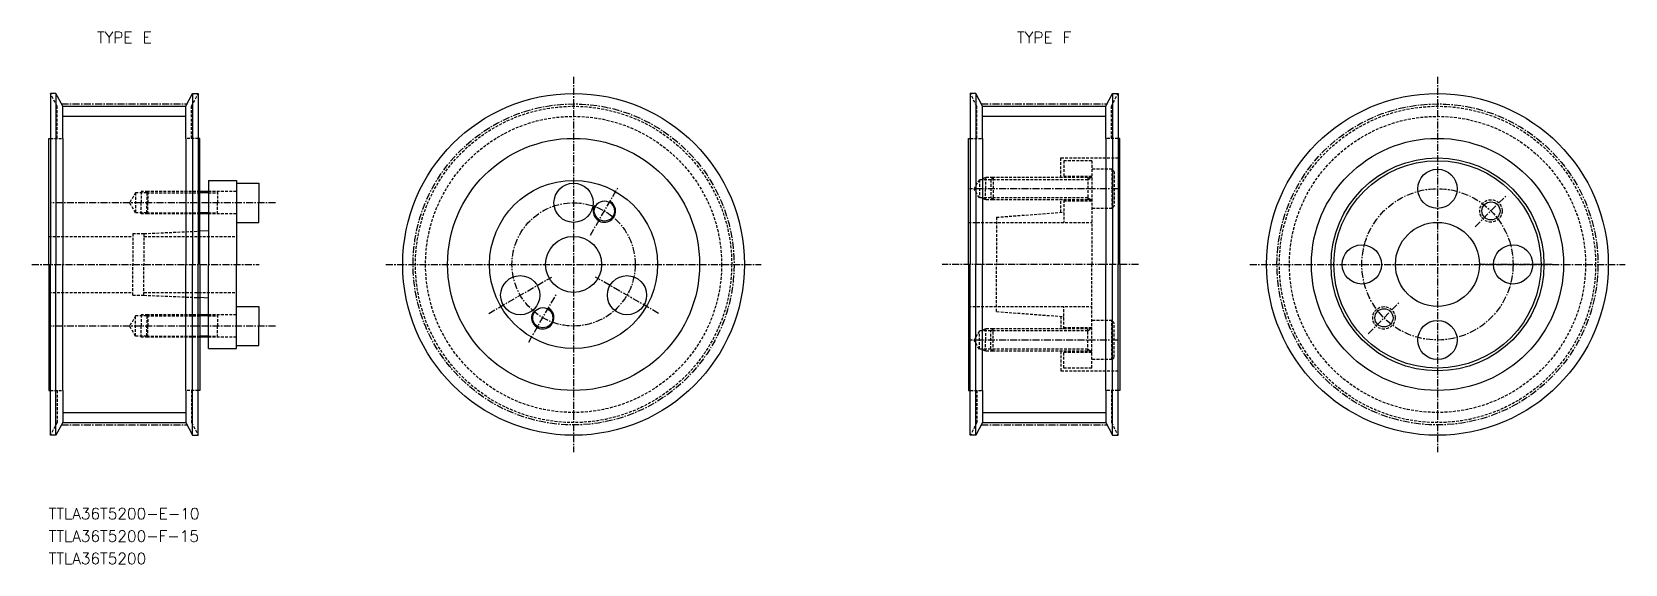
# Model space of a CAD drawing. Extents: x 6816 to 7101, y 21839 to 21934.
import ezdxf
from ezdxf.enums import TextEntityAlignment as Align

# ---------------------------------------------------------------- set-up
doc = ezdxf.new("R2010")
doc.units = 0
doc.linetypes.add('CENTER', pattern=[2, 1.25, -0.25, 0.25, -0.25])
doc.linetypes.add('DASHED', pattern=[0.75, 0.5, -0.25])
doc.layers.get('0').update_dxf_attribs({"linetype": 'CONTINUOUS'})
doc.layers.add('CENTER', color=1, linetype='CENTER')
doc.styles.add('MISUMI', font='txt.shx')

msp = doc.modelspace()

# ---------------------------------------------------------------- linework, layer by layer
at = {"color": 1, "linetype": 'CENTER'}
for p, q in [((6913.09, 21926.27), (6913.09, 21859.27)), ((7067.3, 21926.27), (7067.3, 21859.27)), ((6821.66, 21921.42), (6844.11, 21921.42)), ((6985.87, 21921.42), (7008.32, 21921.42)), ((6816.39, 21892.77), (6856.97, 21892.77)), ((6879.59, 21892.77), (6946.59, 21892.77)), ((7033.8, 21892.77), (7100.8, 21892.77)), ((6821.66, 21864.12), (6844.11, 21864.12)), ((6985.87, 21864.12), (7008.32, 21864.12))]:
    msp.add_line(p, q, dxfattribs=at)
at = {"color": 7, "linetype": 'CONTINUOUS'}
for p, q in [((6819.69, 21923.27), (6819.69, 21892.77)), ((6820.69, 21923.27), (6819.69, 21923.27)), ((6821.89, 21921), (6820.69, 21923.27)), ((6820.69, 21923.27), (6820.69, 21892.77)), ((6843.89, 21921), (6845.09, 21923.27)), ((6845.09, 21923.27), (6845.09, 21892.77)), ((6845.09, 21923.27), (6846.09, 21923.27)), ((6846.09, 21923.27), (6846.09, 21892.77)), ((6983.89, 21923.27), (6983.89, 21892.77)), ((6984.89, 21923.27), (6983.89, 21923.27)), ((6986.09, 21921), (6984.89, 21923.27)), ((6984.89, 21923.27), (6984.89, 21892.77)), ((7008.09, 21921), (7009.29, 21923.27)), ((7009.29, 21923.27), (7009.29, 21892.77)), ((7009.29, 21923.27), (7010.29, 21923.27)), ((7010.29, 21923.27), (7010.29, 21892.77)), ((6821.89, 21921), (6843.89, 21921)), ((6821.89, 21915.27), (6821.89, 21921)), ((6843.89, 21915.27), (6843.89, 21921)), ((6986.09, 21921), (7008.09, 21921)), ((6986.09, 21915.27), (6986.09, 21921)), ((7008.09, 21915.27), (7008.09, 21921)), ((6819.39, 21892.77), (6819.39, 21915.27)), ((6819.39, 21915.27), (6819.69, 21915.27)), ((6821.89, 21915.27), (6821.89, 21892.77)), ((6843.89, 21915.27), (6843.89, 21892.77)), ((6846.39, 21915.27), (6846.09, 21915.27)), ((6846.39, 21892.77), (6846.39, 21915.27)), ((6983.59, 21892.77), (6983.59, 21915.27)), ((6983.59, 21915.27), (6983.89, 21915.27)), ((6986.09, 21915.27), (6986.09, 21892.77)), ((7008.09, 21915.27), (7008.09, 21892.77)), ((7010.59, 21915.27), (7010.29, 21915.27)), ((7010.59, 21892.77), (7010.59, 21915.27)), ((6847.89, 21905.77), (6846.39, 21905.77)), ((6847.89, 21907.77), (6852.89, 21907.77)), ((6847.89, 21907.77), (6847.89, 21905.77)), ((6847.89, 21905.77), (6847.89, 21901.77)), ((6852.89, 21907.77), (6852.89, 21907.27)), ((6852.89, 21907.27), (6852.89, 21900.27)), ((6852.89, 21907.27), (6856.89, 21907.27)), ((6856.89, 21907.27), (6856.89, 21903.77)), ((6856.89, 21900.27), (6856.89, 21903.77)), ((6847.89, 21901.77), (6846.39, 21901.77)), ((6847.89, 21901.77), (6847.89, 21898.77)), ((6852.89, 21900.27), (6852.89, 21892.77)), ((6852.89, 21900.27), (6856.89, 21900.27)), ((6847.89, 21898.77), (6846.39, 21898.71)), ((6847.89, 21898.77), (6847.89, 21892.77)), ((6819.39, 21892.77), (6819.39, 21870.27)), ((6819.69, 21862.27), (6819.69, 21892.77)), ((6820.69, 21862.27), (6820.69, 21892.77)), ((6821.89, 21870.27), (6821.89, 21892.77)), ((6843.89, 21870.27), (6843.89, 21892.77)), ((6845.09, 21862.27), (6845.09, 21892.77)), ((6846.09, 21862.27), (6846.09, 21892.77)), ((6846.39, 21892.77), (6846.39, 21870.27)), ((6847.89, 21886.77), (6847.89, 21892.77)), ((6852.89, 21885.27), (6852.89, 21892.77)), ((6983.59, 21892.77), (6983.59, 21870.27)), ((6983.89, 21862.27), (6983.89, 21892.77)), ((6984.89, 21862.27), (6984.89, 21892.77)), ((6986.09, 21870.27), (6986.09, 21892.77)), ((7008.09, 21870.27), (7008.09, 21892.77)), ((7009.29, 21862.27), (7009.29, 21892.77)), ((7010.29, 21862.27), (7010.29, 21892.77)), ((7010.59, 21892.77), (7010.59, 21870.27)), ((6847.89, 21886.77), (6846.39, 21886.84)), ((6847.89, 21883.77), (6847.89, 21886.77)), ((6847.89, 21883.77), (6846.39, 21883.77)), ((6847.89, 21879.77), (6847.89, 21883.77)), ((6852.89, 21878.27), (6852.89, 21885.27)), ((6852.89, 21885.27), (6856.89, 21885.27)), ((6856.89, 21885.27), (6856.89, 21881.77)), ((6856.89, 21878.27), (6856.89, 21881.77)), ((6847.89, 21879.77), (6846.39, 21879.77)), ((6847.89, 21877.77), (6847.89, 21879.77)), ((6847.89, 21877.77), (6852.89, 21877.77)), ((6852.89, 21878.27), (6856.89, 21878.27)), ((6852.89, 21877.77), (6852.89, 21878.27)), ((6819.39, 21870.27), (6819.69, 21870.27)), ((6821.89, 21870.27), (6821.89, 21864.55)), ((6843.89, 21870.27), (6843.89, 21864.55)), ((6846.39, 21870.27), (6846.09, 21870.27)), ((6983.59, 21870.27), (6983.89, 21870.27)), ((6986.09, 21870.27), (6986.09, 21864.55)), ((7008.09, 21870.27), (7008.09, 21864.55)), ((7010.59, 21870.27), (7010.29, 21870.27)), ((6821.89, 21864.55), (6820.69, 21862.27)), ((6821.89, 21864.55), (6843.89, 21864.55)), ((6843.89, 21864.55), (6845.09, 21862.27)), ((6986.09, 21864.55), (6984.89, 21862.27)), ((6986.09, 21864.55), (7008.09, 21864.55)), ((7008.09, 21864.55), (7009.29, 21862.27)), ((6820.69, 21862.27), (6819.69, 21862.27)), ((6845.09, 21862.27), (6846.09, 21862.27)), ((6984.89, 21862.27), (6983.89, 21862.27)), ((7009.29, 21862.27), (7010.29, 21862.27))]:
    msp.add_line(p, q, dxfattribs=at)
at = {"color": 3, "linetype": 'DASHED'}
for p, q in [((6820.89, 21921), (6819.69, 21923.27)), ((6844.89, 21921), (6846.09, 21923.27)), ((6985.09, 21921), (6983.89, 21923.27)), ((7009.09, 21921), (7010.29, 21923.27)), ((6820.89, 21915.27), (6820.89, 21921)), ((6844.89, 21915.27), (6844.89, 21921)), ((6985.09, 21915.27), (6985.09, 21921)), ((7009.09, 21915.27), (7009.09, 21921)), ((6819.69, 21915.27), (6821.89, 21915.27)), ((6846.09, 21915.27), (6843.89, 21915.27)), ((6983.89, 21915.27), (6986.09, 21915.27)), ((7010.29, 21915.27), (7008.09, 21915.27)), ((7000.09, 21911.77), (7010.59, 21911.77)), ((7000.09, 21908.27), (7000.09, 21911.77)), ((7005.59, 21911.27), (7000.59, 21911.27)), ((7000.59, 21911.27), (7000.59, 21908.27)), ((7005.59, 21911.27), (7005.59, 21892.77)), ((7005.59, 21908.47), (7000.59, 21908.47)), ((7009.19, 21909.77), (7005.59, 21909.77)), ((7009.19, 21909.77), (7009.19, 21902.77)), ((7009.19, 21909.77), (7009.59, 21909.37)), ((7009.59, 21909.37), (7009.59, 21903.17)), ((6835.89, 21905.77), (6835.89, 21903.77)), ((6837.09, 21905.77), (6835.89, 21905.77)), ((6837.09, 21905.77), (6836.89, 21905.57)), ((6846.39, 21905.77), (6837.09, 21905.77)), ((6837.09, 21905.77), (6837.09, 21903.77)), ((6852.89, 21905.77), (6847.89, 21905.77)), ((6849.55, 21905.77), (6849.55, 21903.77)), ((6985.53, 21907.89), (6984.59, 21906.27)), ((6985.53, 21904.65), (6984.59, 21906.27)), ((6985.53, 21907.89), (6985.53, 21904.65)), ((6987.59, 21907.89), (6985.53, 21907.89)), ((6986.59, 21908.27), (6985.94, 21907.89)), ((6986.59, 21908.27), (6986.59, 21906.27)), ((6987.97, 21908.27), (6986.59, 21908.27)), ((6986.59, 21904.27), (6986.59, 21906.27)), ((6987.59, 21907.89), (6987.97, 21908.27)), ((7004.89, 21907.89), (6987.59, 21907.89)), ((6987.59, 21907.89), (6987.59, 21904.65)), ((7005.59, 21908.27), (6987.97, 21908.27)), ((6987.97, 21908.27), (6987.97, 21904.27)), ((7004.89, 21908.27), (7004.89, 21904.27)), ((7004.89, 21907.89), (7005.55, 21908.27)), ((6834.89, 21905.57), (6833.85, 21903.77)), ((6834.89, 21901.97), (6833.85, 21903.77)), ((6834.89, 21905.57), (6834.89, 21901.97)), ((6836.89, 21905.57), (6834.89, 21905.57)), ((6835.89, 21901.77), (6835.89, 21903.77)), ((6836.89, 21905.57), (6846.39, 21905.57)), ((6836.89, 21905.57), (6836.89, 21903.77)), ((6836.89, 21901.97), (6836.89, 21903.77)), ((6837.09, 21901.77), (6837.09, 21903.77)), ((6847.89, 21905.57), (6849.55, 21905.57)), ((6849.55, 21901.77), (6849.55, 21903.77)), ((6987.59, 21904.65), (6985.53, 21904.65)), ((6986.59, 21904.27), (6985.94, 21904.65)), ((6987.97, 21904.27), (6986.59, 21904.27)), ((7004.89, 21904.65), (6987.59, 21904.65)), ((6987.97, 21904.27), (6987.59, 21904.65)), ((7005.59, 21904.27), (6987.97, 21904.27)), ((7000.09, 21902.06), (7000.09, 21904.27)), ((7000.59, 21904.27), (7000.59, 21900.27)), ((7005.59, 21904.07), (7000.59, 21904.07)), ((7004.89, 21904.65), (7005.55, 21904.27)), ((7009.19, 21902.77), (7005.59, 21902.77)), ((7009.19, 21902.77), (7009.59, 21903.17)), ((6836.89, 21901.97), (6834.89, 21901.97)), ((6837.09, 21901.77), (6835.89, 21901.77)), ((6836.89, 21901.97), (6846.39, 21901.97)), ((6837.09, 21901.77), (6836.89, 21901.97)), ((6846.39, 21901.77), (6837.09, 21901.77)), ((6847.89, 21901.97), (6849.55, 21901.97)), ((6852.89, 21901.77), (6847.89, 21901.77)), ((6983.59, 21900.27), (7005.59, 21900.27)), ((6988.59, 21901.19), (7000.59, 21902.1)), ((6988.59, 21901.19), (6988.59, 21892.77)), ((6819.39, 21897.77), (6834.39, 21897.77)), ((6834.39, 21898.27), (6836.39, 21898.27)), ((6834.39, 21898.27), (6834.39, 21892.77)), ((6836.39, 21898.27), (6846.39, 21898.71)), ((6836.39, 21898.27), (6836.39, 21892.77)), ((6836.39, 21897.77), (6852.89, 21897.77)), ((6834.39, 21887.27), (6834.39, 21892.77)), ((6836.39, 21887.27), (6836.39, 21892.77)), ((6988.59, 21884.36), (6988.59, 21892.77)), ((7005.59, 21874.27), (7005.59, 21892.77)), ((6819.39, 21887.77), (6834.39, 21887.77)), ((6834.39, 21887.27), (6836.39, 21887.27)), ((6836.39, 21887.77), (6852.89, 21887.77)), ((6836.39, 21887.27), (6846.39, 21886.84)), ((6834.89, 21883.57), (6833.85, 21881.77)), ((6836.89, 21883.57), (6834.89, 21883.57)), ((6834.89, 21879.97), (6834.89, 21883.57)), ((6835.89, 21883.77), (6835.89, 21881.77)), ((6837.09, 21883.77), (6835.89, 21883.77)), ((6837.09, 21883.77), (6836.89, 21883.57)), ((6836.89, 21883.57), (6846.39, 21883.57)), ((6836.89, 21883.57), (6836.89, 21881.77)), ((6846.39, 21883.77), (6837.09, 21883.77)), ((6837.09, 21883.77), (6837.09, 21881.77)), ((6852.89, 21883.77), (6847.89, 21883.77)), ((6847.89, 21883.57), (6849.55, 21883.57)), ((6849.55, 21883.77), (6849.55, 21881.77)), ((6983.59, 21885.27), (7005.59, 21885.27)), ((6988.59, 21884.36), (7000.59, 21883.45)), ((7000.09, 21883.49), (7000.09, 21881.27)), ((7000.59, 21881.27), (7000.59, 21885.27)), ((6834.89, 21879.97), (6833.85, 21881.77)), ((6835.89, 21879.77), (6835.89, 21881.77)), ((6836.89, 21879.97), (6836.89, 21881.77)), ((6837.09, 21879.77), (6837.09, 21881.77)), ((6849.55, 21879.77), (6849.55, 21881.77)), ((6985.53, 21880.89), (6984.59, 21879.27)), ((6985.53, 21877.65), (6985.53, 21880.89)), ((6987.59, 21880.89), (6985.53, 21880.89)), ((6986.59, 21881.27), (6985.94, 21880.89)), ((6986.59, 21881.27), (6986.59, 21879.27)), ((6987.97, 21881.27), (6986.59, 21881.27)), ((6987.97, 21881.27), (6987.59, 21880.89)), ((7004.89, 21880.89), (6987.59, 21880.89)), ((6987.59, 21877.65), (6987.59, 21880.89)), ((7005.59, 21881.27), (6987.97, 21881.27)), ((6987.97, 21877.27), (6987.97, 21881.27)), ((7005.59, 21881.47), (7000.59, 21881.47)), ((7004.89, 21877.27), (7004.89, 21881.27)), ((7004.89, 21880.89), (7005.55, 21881.27)), ((7009.19, 21882.77), (7005.59, 21882.77)), ((7009.19, 21875.77), (7009.19, 21882.77)), ((7009.19, 21882.77), (7009.59, 21882.37)), ((7009.59, 21876.17), (7009.59, 21882.37)), ((6836.89, 21879.97), (6834.89, 21879.97)), ((6837.09, 21879.77), (6835.89, 21879.77)), ((6836.89, 21879.97), (6846.39, 21879.97)), ((6837.09, 21879.77), (6836.89, 21879.97)), ((6846.39, 21879.77), (6837.09, 21879.77)), ((6847.89, 21879.97), (6849.55, 21879.97)), ((6852.89, 21879.77), (6847.89, 21879.77)), ((6985.53, 21877.65), (6984.59, 21879.27)), ((6987.59, 21877.65), (6985.53, 21877.65)), ((6986.59, 21877.27), (6985.94, 21877.65)), ((6986.59, 21877.27), (6986.59, 21879.27)), ((6987.97, 21877.27), (6986.59, 21877.27)), ((7004.89, 21877.65), (6987.59, 21877.65)), ((6987.59, 21877.65), (6987.97, 21877.27)), ((7005.59, 21877.27), (6987.97, 21877.27)), ((7000.09, 21877.27), (7000.09, 21873.77)), ((7000.59, 21874.27), (7000.59, 21877.27)), ((7004.89, 21877.65), (7005.55, 21877.27)), ((7005.59, 21877.07), (7000.59, 21877.07)), ((7009.19, 21875.77), (7005.59, 21875.77)), ((7009.19, 21875.77), (7009.59, 21876.17)), ((7000.09, 21873.77), (7010.59, 21873.77)), ((7005.59, 21874.27), (7000.59, 21874.27)), ((6819.69, 21870.27), (6821.89, 21870.27)), ((6820.89, 21870.27), (6820.89, 21864.55)), ((6846.09, 21870.27), (6843.89, 21870.27)), ((6844.89, 21870.27), (6844.89, 21864.55)), ((6983.89, 21870.27), (6986.09, 21870.27)), ((6985.09, 21870.27), (6985.09, 21864.55)), ((7010.29, 21870.27), (7008.09, 21870.27)), ((7009.09, 21870.27), (7009.09, 21864.55)), ((6820.89, 21864.55), (6819.69, 21862.27)), ((6844.89, 21864.55), (6846.09, 21862.27)), ((6985.09, 21864.55), (6983.89, 21862.27)), ((7009.09, 21864.55), (7010.29, 21862.27))]:
    msp.add_line(p, q, dxfattribs=at)
at = {"color": 3, "linetype": 'CONTINUOUS'}
for p, q in [((6821.89, 21919.2), (6843.89, 21919.2)), ((6986.09, 21919.2), (7008.09, 21919.2)), ((6821.89, 21866.35), (6843.89, 21866.35)), ((6986.09, 21866.35), (7008.09, 21866.35))]:
    msp.add_line(p, q, dxfattribs=at)
at = {"color": 3}
for p, q in [((6847.89, 21905.57), (6846.39, 21905.57)), ((6847.89, 21901.97), (6846.39, 21901.97)), ((6847.89, 21883.57), (6846.39, 21883.57)), ((6847.89, 21879.97), (6846.39, 21879.97))]:
    msp.add_line(p, q, dxfattribs=at)
at = {"color": 7, "linetype": 'CONTINUOUS'}
for centre, radius in [((6913.09, 21892.77), 30.5), ((7067.3, 21892.77), 30.5), ((6913.09, 21892.77), 22.5), ((7067.3, 21892.77), 22.5), ((7067.3, 21892.77), 19), ((7067.3, 21892.77), 18.5), ((7067.3, 21906.27), 3.5), ((6913.09, 21892.77), 15), ((6913.09, 21892.77), 15), ((6913.09, 21892.77), 15), ((6913.09, 21903.77), 3.5), ((6918.59, 21902.3), 1.8), ((7076.85, 21902.32), 1.62), ((7067.3, 21892.77), 7.5), ((6913.09, 21892.77), 5), ((7053.8, 21892.77), 3.5), ((7080.8, 21892.77), 3.5), ((6903.57, 21887.27), 3.5), ((6922.62, 21887.27), 3.5), ((6907.59, 21883.25), 1.8), ((7057.75, 21883.23), 1.62), ((7067.3, 21879.27), 3.5)]:
    msp.add_circle(centre, radius, dxfattribs=at)
at = {"color": 1, "linetype": 'CENTER'}
for centre in [(6913.09, 21892.77), (7067.3, 21892.77)]:
    msp.add_circle(centre, 28.65, dxfattribs=at)
at = {"color": 3, "linetype": 'DASHED'}
for centre, radius in [((6913.09, 21892.77), 28.23), ((7067.3, 21892.77), 28.23), ((6913.09, 21892.77), 26.43), ((7067.3, 21892.77), 26.43), ((7076.85, 21902.32), 2), ((7057.75, 21883.23), 2)]:
    msp.add_circle(centre, radius, dxfattribs=at)
at = {"color": 3, "linetype": 'CONTINUOUS'}
for centre in [(6918.59, 21902.3), (6907.59, 21883.25)]:
    msp.add_arc(centre, 2, 150, 62, dxfattribs=at)
at = {"layer": 'CENTER', "color": 1, "linetype": 'CENTER'}
for p, q in [((6913.09, 21910.27), (6913.09, 21897.27)), ((6916.09, 21897.97), (6921.09, 21906.63)), ((7010.28, 21906.27), (6983.76, 21906.27)), ((6859.89, 21903.77), (6819.85, 21903.77)), ((7074.02, 21899.49), (7079.67, 21905.15)), ((7013.93, 21892.77), (6978.86, 21892.77)), ((7087.8, 21892.77), (7074.8, 21892.77)), ((6897.94, 21884.02), (6909.2, 21890.52)), ((6928.25, 21884.02), (6916.99, 21890.52)), ((6905.09, 21878.92), (6910.09, 21887.58)), ((7054.93, 21880.4), (7060.58, 21886.06)), ((6859.89, 21881.77), (6819.85, 21881.77)), ((7010.28, 21879.27), (6983.76, 21879.27))]:
    msp.add_line(p, q, dxfattribs=at)
for centre, radius in [((7067.3, 21892.77), 13.5), ((6913.09, 21892.77), 11)]:
    msp.add_circle(centre, radius, dxfattribs=at)

# ---------------------------------------------------------------- texts
at = {"color": 7, "linetype": 'CONTINUOUS', "style": 'MISUMI'}
for s, p in [('TYPE E', (6832.89, 21933.27)), ('TYPE F', (6997.09, 21933.27))]:
    msp.add_text(s, height=2, dxfattribs=at).set_placement(p, align=Align.MIDDLE_CENTER)
for s, p in [('TTLA36T5200-E-10', (6819.39, 21847.27)), ('TTLA36T5200-F-15', (6819.39, 21843.27)), ('TTLA36T5200', (6819.39, 21839.27))]:
    msp.add_text(s, height=2, dxfattribs=at).set_placement(p)

doc.saveas('drawing.dxf')
